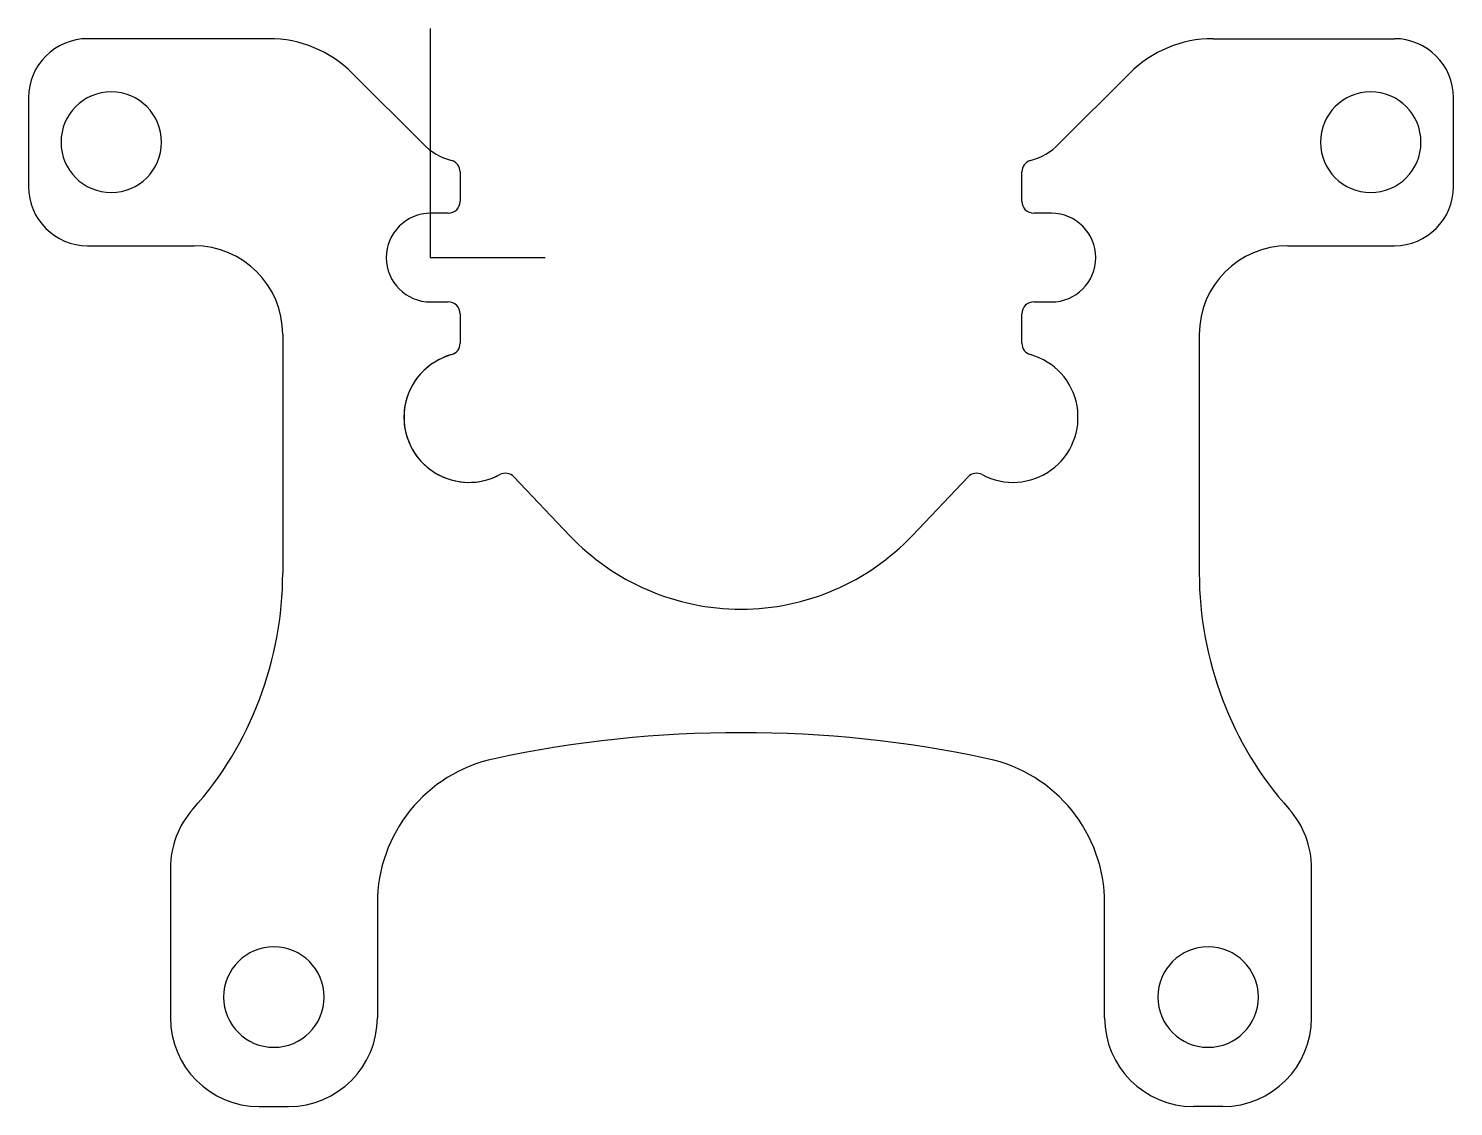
# Model space of a CAD drawing. Header units: millimetres. Extents: x -13.6 to 34.6, y -28.7 to 7.7.
import ezdxf

# ---------------------------------------------------------------- set-up
doc = ezdxf.new("R2010")
doc.units = ezdxf.units.MM
doc.header["$PDSIZE"] = -1

msp = doc.modelspace()

# ---------------------------------------------------------------- linework, layer by layer
at = {"color": 7, "linetype": 'Continuous'}
for p, q in [((0, 0), (0, 7.744)), ((-5.468, 7.4), (-11.6, 7.4)), ((26.468, 7.4), (32.6, 7.4)), ((-0.256, 3.844), (-2.64, 6.228)), ((21.256, 3.844), (23.64, 6.228)), ((-13.6, 5.4), (-13.6, 2.4)), ((34.6, 2.4), (34.6, 5.4)), ((1, 2.896), (1, 1.9)), ((20, 1.9), (20, 2.896)), ((0.6, 1.5), (0, 1.5)), ((21, 1.5), (20.4, 1.5)), ((-11.6, 0.4), (-8, 0.4)), ((0, 0), (3.872, 0)), ((29, 0.4), (32.6, 0.4)), ((0, -1.5), (0.6, -1.5)), ((1, -1.9), (1, -2.896)), ((20, -2.896), (20, -1.9)), ((20.4, -1.5), (21, -1.5)), ((-5, -2.6), (-5, -10.665)), ((26, -2.6), (26, -10.665)), ((2.82, -7.415), (4.7, -9.395)), ((16.3, -9.395), (18.18, -7.415)), ((-8.8, -20.643), (-8.8, -25.7)), ((29.8, -25.7), (29.8, -20.643)), ((-1.8, -21.832), (-1.8, -25.7)), ((22.8, -25.7), (22.8, -21.832)), ((-5.8, -28.7), (-4.8, -28.7)), ((26.8, -28.7), (25.8, -28.7))]:
    msp.add_line(p, q, dxfattribs=at)
at = {"color": 7, "linetype": 'Continuous', "lineweight": 25}
for p, q in [((-5.468, 7.4), (-11.6, 7.4)), ((26.468, 7.4), (32.6, 7.4)), ((-0.256, 3.844), (-2.64, 6.228)), ((21.256, 3.844), (23.64, 6.228)), ((-13.6, 5.4), (-13.6, 2.4)), ((34.6, 2.4), (34.6, 5.4)), ((1, 2.896), (1, 1.9)), ((20, 1.899), (20, 2.896)), ((0.6, 1.5), (0, 1.5)), ((21, 1.5), (20.4, 1.5)), ((-11.6, 0.4), (-8, 0.4)), ((29, 0.4), (32.6, 0.4)), ((0, -1.5), (0.6, -1.5)), ((1, -1.9), (1, -2.896)), ((20, -2.896), (20, -1.899)), ((20.4, -1.5), (21, -1.5)), ((-5, -2.6), (-5, -10.665)), ((26, -2.6), (26, -10.665)), ((2.82, -7.415), (4.7, -9.395)), ((16.3, -9.395), (18.18, -7.415)), ((-8.8, -20.643), (-8.8, -25.7)), ((29.8, -25.7), (29.8, -20.643)), ((-1.8, -21.832), (-1.8, -25.7)), ((22.8, -25.7), (22.8, -21.832)), ((-5.8, -28.7), (-4.8, -28.7)), ((26.8, -28.7), (25.8, -28.7))]:
    msp.add_line(p, q, dxfattribs=at)
at = {"color": 7, "linetype": 'Continuous'}
for centre, radius, start, end in [((-11.6, 5.4), 2, 90, 180), ((-5.468, 3.4), 4, 45, 90), ((26.468, 3.4), 4, 90, 135), ((32.6, 5.4), 2, 0, 90), ((-10.8, 3.9), 1.7, 0, 180), ((31.8, 3.9), 1.7, 0, 180), ((-10.8, 3.9), 1.7, 180, 0), ((31.8, 3.9), 1.7, 180, 0), ((1.3, 5.4), 2.2, 225, 254.3815), ((19.7, 5.4), 2.2, 285.6185, 315), ((0.6, 2.896), 0.4, 360, 74.3815), ((20.4, 2.896), 0.4, 105.6185, 180), ((-11.6, 2.4), 2, 180, 270), ((32.6, 2.4), 2, 270, 0), ((0, 0), 1.5, 90, 180), ((0.601, 1.899), 0.399, 269.9228, 0.0772), ((20.399, 1.899), 0.399, 179.923, 180), ((20.399, 1.899), 0.399, 180, 270.077), ((21, 0), 1.5, 270, 90), ((-8, -2.6), 3, 0, 90), ((0, 0), 1.5, 180, 270), ((29, -2.6), 3, 90, 180), ((0.601, -1.899), 0.399, 359.9228, 90.0771), ((20.399, -1.899), 0.399, 89.9231, 180), ((20.399, -1.899), 0.399, 180, 180.077), ((1.3, -5.4), 2.2, 105.6185, 180), ((0.6, -2.896), 0.4, 285.6185, 360), ((19.7, -5.4), 2.2, 241.7719, 74.3815), ((20.4, -2.896), 0.4, 180, 254.3815), ((1.3, -5.4), 2.2, 180, 298.2281), ((2.53, -7.691), 0.4, 43.5238, 118.2281), ((18.47, -7.691), 0.4, 61.7719, 136.4762), ((10.5, -3.885), 8, 223.5313, 316.4687), ((-17, -10.665), 12, 318.3025, 0), ((38, -10.665), 12, 180, 221.6975), ((10.5, -56.062), 40, 77.9614, 102.0386), ((3.2, -21.832), 5, 102.0386, 180), ((17.8, -21.832), 5, 0, 77.9614), ((-5.8, -20.643), 3, 138.3025, 180), ((26.8, -20.643), 3, 0, 41.6975), ((-5.3, -25), 1.7, 0, 180), ((26.3, -25), 1.7, 0, 180), ((-5.3, -25), 1.7, 180, 0), ((26.3, -25), 1.7, 180, 0), ((-5.8, -25.7), 3, 180, 270), ((-4.8, -25.7), 3, 270, 0), ((25.8, -25.7), 3, 180, 270), ((26.8, -25.7), 3, 270, 0)]:
    msp.add_arc(centre, radius, start, end, dxfattribs=at)
at = {"color": 7, "linetype": 'Continuous', "lineweight": 25}
for centre, radius, start, end in [((-11.6, 5.4), 2, 90, 180), ((-5.468, 3.4), 4, 45, 90), ((26.468, 3.4), 4, 90, 135), ((32.6, 5.4), 2, 0, 90), ((-10.8, 3.9), 1.7, 180, 0), ((31.8, 3.9), 1.7, 180, 0), ((1.3, 5.4), 2.2, 225, 254.3815), ((19.7, 5.4), 2.2, 285.6185, 315), ((0.6, 2.896), 0.4, 0, 74.3815), ((20.4, 2.896), 0.4, 105.6185, 180), ((-11.6, 2.4), 2, 180, 270), ((32.6, 2.4), 2, 270, 0), ((0, 0), 1.5, 90, 270), ((0.601, 1.899), 0.399, 269.9228, 0.0772), ((20.399, 1.899), 0.399, 180, 270.077), ((21, 0), 1.5, 270, 90), ((-8, -2.6), 3, 0, 90), ((29, -2.6), 3, 90, 180), ((0.601, -1.899), 0.399, 359.9228, 90.0771), ((20.399, -1.899), 0.399, 89.9231, 180), ((1.3, -5.4), 2.2, 105.6185, 298.2281), ((0.6, -2.896), 0.4, 285.6185, 360), ((19.7, -5.4), 2.2, 241.7719, 74.3815), ((20.4, -2.896), 0.4, 180, 254.3815), ((2.53, -7.691), 0.4, 43.5238, 118.2281), ((18.47, -7.691), 0.4, 61.7719, 136.4762), ((10.5, -3.885), 8, 223.5313, 316.4687), ((-17, -10.665), 12, 318.3025, 0), ((38, -10.665), 12, 180, 221.6975), ((10.5, -56.062), 40, 77.9614, 102.0386), ((3.2, -21.832), 5, 102.0386, 180), ((17.8, -21.832), 5, 0, 77.9614), ((-5.8, -20.643), 3, 138.3025, 180), ((26.8, -20.643), 3, 0, 41.6975), ((-5.3, -25), 1.7, 180, 0), ((26.3, -25), 1.7, 180, 0), ((-5.8, -25.7), 3, 180, 270), ((-4.8, -25.7), 3, 270, 0), ((25.8, -25.7), 3, 180, 270), ((26.8, -25.7), 3, 270, 0)]:
    msp.add_arc(centre, radius, start, end, dxfattribs=at)
at = {"color": 7, "linetype": 'Continuous'}
msp.add_point((0, 0), dxfattribs=at)

doc.saveas('drawing.dxf')
